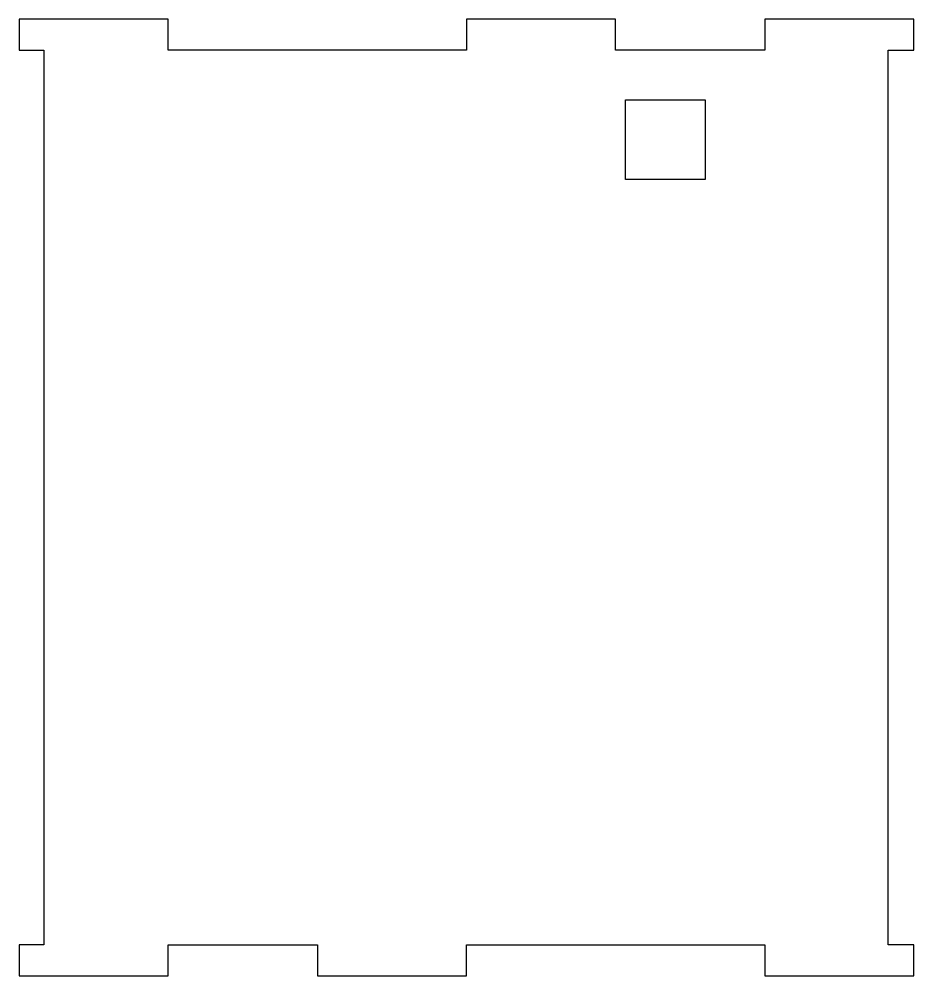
# Model space of a CAD drawing. Header units: millimetres. Extents: x 0 to 90, y -93.1 to 3.1.
import ezdxf

# ---------------------------------------------------------------- set-up
doc = ezdxf.new("R2010")
doc.units = ezdxf.units.MM

msp = doc.modelspace()

# ---------------------------------------------------------------- linework, layer by layer
for points in [[(87.399, 0), (90, 0), (90, 3.125), (75, 3.125), (75, 0), (60, 0), (60, 3.125), (45, 3.125), (45, 0), (15, 0), (15, 3.125), (0, 3.125), (0, 0), (2.47, 0), (2.47, -90), (0, -90), (0, -93.125), (15, -93.125), (15, -90), (30, -90), (30, -93.125), (45, -93.125), (45, -90), (75, -90), (75, -93.125), (90, -93.125), (90, -90), (87.399, -90)], [(69, -13), (61, -13), (61, -5), (69, -5)]]:
    msp.add_lwpolyline(points, close=True)

doc.saveas('drawing.dxf')
